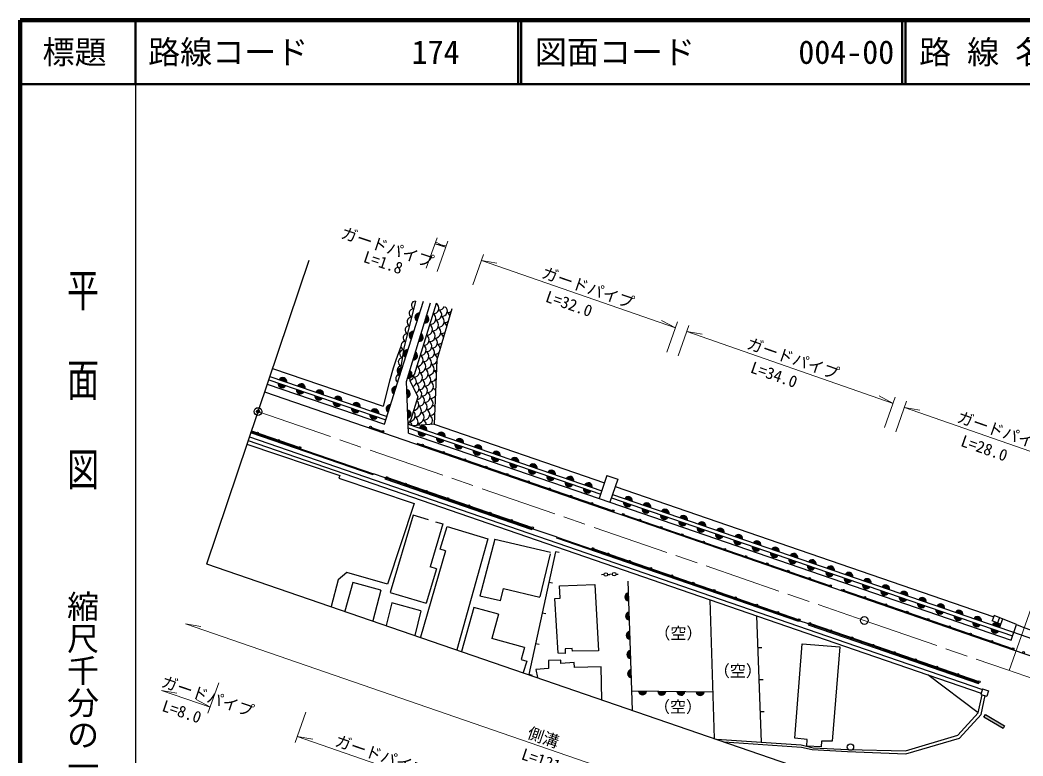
# Model space of a CAD drawing. Units: millimetres at full size, sheet at 1:1000; details may follow other scales. Extents: x 40000 to 680000, y 20000 to 380000.
# Drawn here: x 40000 to 196584, y 265174 to 380000 of the extents above; entities that cross this region are included whole.
import ezdxf
from ezdxf.enums import TextEntityAlignment as Align

# ---------------------------------------------------------------- set-up
doc = ezdxf.new("R2010")
doc.units = ezdxf.units.MM
doc.header["$LTSCALE"] = 1000
doc.header["$PDMODE"] = 32
doc.header["$PDSIZE"] = 500
doc.linetypes.add('CHAIN', pattern=[18.5, 12, -1.5, 3.5, -1.5])
for name, color, linetype, lineweight in [('M-BGD', 7, 'Continuous', 25), ('M-BMK', 2, 'CHAIN', 13), ('M-BMK-OTRS', 5, 'Continuous', 25), ('M-BMK-SRVR', 3, 'Continuous', 25), ('M-STR-HTXT', 7, 'Continuous', 13), ('M-STR-STRC', 7, 'Continuous', 25), ('M-TTL', 2, 'Continuous', 140), ('M-TTL-BAND', 7, 'Continuous', 25), ('M-TTL-LINE', 7, 'Continuous', 50)]:
    doc.layers.add(name, color=color, linetype=linetype, lineweight=lineweight)
for name, color, linetype in [('M-BMK-HTXT', 7, 'Continuous'), ('M-OTRS', 6, 'Continuous'), ('M-TTL-TXT', 7, 'Continuous')]:
    doc.layers.add(name, color=color, linetype=linetype)
doc.styles.add('@ＭＳ ゴシック', font='')
doc.styles.add('ＭＳ ゴシック', font='')
doc.styles.get('@ＭＳ ゴシック').set_extended_font_data('@MS Gothic')
doc.styles.get('ＭＳ ゴシック').set_extended_font_data('MS Gothic')

msp = doc.modelspace()

# ---------------------------------------------------------------- hatches: boundary and pattern name
at = {"layer": 'M-BGD'}
for points in [[(101994, 333073), (102373, 334266, 0.84072)], [(103492, 333923), (103124, 332726, 0.84072)], [(101086, 330214), (101465, 331407, 0.84072)], [(102610, 331055), (102242, 329859, 0.84072)], [(100178, 327355), (100557, 328548, 0.84072)], [(101728, 328188), (101361, 326991, 0.84072)], [(99270, 324496), (99649, 325689, 0.84072)], [(80460, 323903), (81645, 323499, 0.84072)], [(100847, 325320), (100479, 324124, 0.84072)], [(80279, 323373), (81464, 322969, -0.84072)], [(83331, 322924), (84515, 322520, 0.84072)], [(98382, 321630), (98752, 322826, 0.84072)], [(83150, 322394), (84334, 321990, -0.84072)], [(86020, 321414), (87205, 321010, -0.84072)], [(86201, 321944), (87386, 321540, 0.84072)], [(89072, 320965), (90256, 320561, 0.84072)], [(100369, 322329), (100418, 321078, 0.84072)], [(88891, 320435), (90075, 320031, -0.84072)], [(91761, 319455), (92946, 319051, -0.84072)], [(91942, 319985), (93127, 319581, 0.84072)], [(97496, 318764), (97866, 319960, 0.84072)], [(94632, 318476), (95816, 318071, -0.84072)], [(94813, 319006), (95997, 318601, 0.84072)], [(100493, 319152), (100542, 317901, 0.84072)], [(102333, 316345), (103516, 315938, 0.84072)], [(102151, 315815), (103334, 315408, -0.84072)], [(105019, 314829), (106203, 314422, -0.84072)], [(105201, 315359), (106385, 314952, 0.84072)], [(107887, 313843), (109071, 313437, -0.84072)], [(108069, 314373), (109253, 313966, 0.84072)], [(110938, 313387), (112121, 312980, 0.84072)], [(110756, 312857), (111939, 312451, -0.84072)], [(113624, 311872), (114807, 311465, -0.84072)], [(113806, 312401), (114990, 311994, 0.84072)], [(116674, 311415), (117858, 311008, 0.84072)], [(116492, 310886), (117676, 310479, -0.84072)], [(119542, 310429), (120726, 310023, 0.84072)], [(119360, 309900), (120544, 309493, -0.84072)], [(122229, 308914), (123412, 308507, -0.84072)], [(122411, 309444), (123594, 309037, 0.84072)], [(125279, 308458), (126463, 308051, 0.84072)], [(125097, 307928), (126281, 307521, -0.84072)], [(127965, 306942), (129149, 306535, -0.84072)], [(128147, 307472), (129331, 307065, 0.84072)], [(134416, 305317), (135600, 304910, 0.84072)], [(134234, 304787), (135418, 304381, -0.84072)], [(137103, 303802), (138286, 303395, -0.84072)], [(137285, 304331), (138468, 303924, 0.84072)], [(139971, 302816), (141155, 302409, -0.84072)], [(140153, 303345), (141337, 302938, 0.84072)], [(143021, 302359), (144205, 301953, 0.84072)], [(142839, 301830), (144023, 301423, -0.84072)], [(145708, 300844), (146891, 300437, -0.84072)], [(145890, 301374), (147073, 300967, 0.84072)], [(148758, 300388), (149942, 299981, 0.84072)], [(148576, 299858), (149760, 299451, -0.84072)], [(151626, 299402), (152810, 298995, 0.84072)], [(151444, 298872), (152628, 298465, -0.84072)], [(154313, 297886), (155496, 297479, -0.84072)], [(154495, 298416), (155678, 298009, 0.84072)], [(157363, 297430), (158547, 297023, 0.84072)], [(157181, 296900), (158365, 296494, -0.84072)], [(160231, 296444), (161415, 296037, 0.84072)], [(160049, 295915), (161233, 295508, -0.84072)], [(162917, 294929), (164101, 294522, -0.84072)], [(163099, 295458), (164283, 295051, 0.84072)], [(165968, 294472), (167151, 294066, 0.84072)], [(165786, 293943), (166969, 293536, -0.84072)], [(168654, 292957), (169838, 292550, -0.84072)], [(168836, 293486), (170020, 293080, 0.84072)], [(171704, 292501), (172888, 292094, 0.84072)], [(171522, 291971), (172706, 291564, -0.84072)], [(174573, 291515), (175756, 291108, 0.84072)], [(134983, 289377), (134938, 290628, 0.84072)], [(174391, 290985), (175574, 290578, -0.84072)], [(177259, 289999), (178443, 289592, -0.84072)], [(177441, 290529), (178625, 290122, 0.84072)], [(180309, 289543), (181493, 289136, 0.84072)], [(180127, 289013), (181311, 288607, -0.84072)], [(183178, 288557), (184361, 288150, 0.84072)], [(135089, 286379), (135045, 287630, 0.84072)], [(182995, 288028), (184179, 287621, -0.84072)], [(185864, 287042), (187047, 286635, -0.84072)], [(186046, 287571), (187230, 287164, 0.84072)], [(188914, 286585), (190098, 286179, 0.84072)], [(188732, 286056), (189916, 285649, -0.84072)], [(191600, 285070), (192784, 284663, -0.84072)], [(191782, 285599), (192966, 285193, 0.84072)], [(135196, 283381), (135151, 284632, 0.84072)], [(135302, 280383), (135258, 281634, 0.84072)], [(135409, 277385), (135364, 278635, 0.84072)], [(137818, 275235), (136567, 275251, 0.84072)], [(140818, 275198), (139567, 275214, 0.84072)], [(143818, 275161), (142566, 275177, 0.84072)], [(146818, 275124), (145566, 275139, 0.84072)]]:
    msp.add_hatch(color=256, dxfattribs=at).paths.add_polyline_path(points)
at = {"layer": 'M-STR-STRC'}
msp.add_hatch(color=256, dxfattribs=at).paths.add_polyline_path([(190734, 271624), (190502, 271238), (193473, 269460), (193705, 269846)])

# ---------------------------------------------------------------- linework, layer by layer
at = {"layer": 'M-BGD'}
for p, q in [((79003, 324401), (97308, 318154)), ((79419, 325632), (96687, 319740)), ((78590, 323179), (96927, 316921)), ((78824, 323870), (97127, 317624)), ((94710, 316463), (96629, 315801)), ((100579, 316947), (130833, 306549)), ((100603, 316347), (130655, 306018)), ((104638, 316927), (131245, 307782)), ((76125, 315881), (83681, 313277)), ((100633, 315565), (130418, 305327)), ((101969, 313962), (132606, 303407)), ((97015, 308546), (95192, 309174)), ((120015, 300760), (97260, 308600)), ((131639, 308959), (130423, 305325)), ((131639, 308959), (133314, 308383)), ((133314, 308383), (132099, 304750)), ((132930, 307202), (192033, 286888)), ((132330, 305442), (194971, 283911)), ((130418, 305327), (132093, 304752)), ((132093, 304752), (194734, 283221)), ((101364, 302740), (97791, 290654)), ((103747, 302036), (101364, 302740)), ((134163, 302871), (166561, 291710)), ((106010, 301406), (104015, 294659)), ((104878, 301721), (106010, 301406)), ((105604, 297414), (106664, 300952)), ((106664, 300952), (113044, 299041)), ((123853, 299301), (119978, 300636)), ((113044, 299041), (108173, 281743)), ((114121, 298988), (111776, 290110)), ((114121, 298988), (122807, 296945)), ((129424, 297519), (161628, 286425)), ((106447, 297162), (102541, 283681)), ((106447, 297162), (105604, 297414)), ((123599, 297028), (119430, 277870)), ((122745, 296710), (121161, 289998)), ((124185, 296901), (123599, 297028)), ((69131, 295175), (186319, 254859)), ((105015, 294364), (104015, 294659)), ((105015, 294364), (103426, 288988)), ((131179, 293469), (130804, 293455)), ((131729, 293490), (132103, 293504)), ((132478, 293518), (132103, 293504)), ((133028, 293539), (133402, 293553)), ((91948, 292257), (90718, 287748)), ((96314, 291064), (91948, 292256)), ((123143, 292113), (122557, 292240)), ((134873, 292460), (135589, 272311)), ((96315, 291065), (95099, 286241)), ((97791, 290654), (103426, 288988)), ((114989, 289401), (111776, 290110)), ((98048, 289089), (97153, 285534)), ((102596, 287793), (98048, 289089)), ((110847, 288345), (108935, 281481)), ((114694, 287274), (110847, 288345)), ((148445, 267888), (147725, 289547)), ((102596, 287793), (101638, 283991)), ((114694, 287274), (113648, 283518)), ((122101, 287325), (121515, 287452)), ((155787, 267306), (155023, 287033)), ((192116, 287092), (191778, 286269)), ((195575, 285670), (192116, 287092)), ((192940, 286754), (192381, 285394)), ((193394, 286567), (192926, 285206)), ((163088, 285784), (161659, 286277)), ((193104, 285724), (191778, 286269)), ((194734, 283221), (195575, 285670)), ((118743, 282099), (113648, 283518)), ((121059, 282537), (120473, 282664)), ((155816, 282060), (155216, 282037)), ((120017, 277749), (119431, 277876)), ((189611, 271893), (181749, 277818)), ((156010, 277064), (155410, 277041)), ((190287, 275629), (190010, 274773)), ((190287, 275629), (191210, 275330)), ((148207, 275107), (135484, 275264)), ((190010, 274773), (190932, 274474)), ((191210, 275330), (190932, 274474)), ((156203, 272068), (155604, 272044))]:
    msp.add_line(p, q, dxfattribs=at)
for points in [[(96927, 316921), (99178, 324207), (102972, 336153)], [(101767, 336131), (99912, 328792), (99207, 324297)], [(100633, 315565), (100320, 323605), (104090, 335869)], [(104954, 335775), (101530, 324629), (100800, 324076), (100844, 323766), (102083, 321224), (100999, 317658), (100579, 316947)], [(107432, 334919), (105061, 327000), (104638, 316927)], [(99473, 329081), (98652, 326924), (98233, 325668), (97691, 323648), (96687, 319740)], [(104638, 316927), (101284, 316705), (100579, 316947)], [(75813, 314955), (170445, 282355), (190251, 275517)], [(76035, 315616), (76083, 315757), (95192, 309174), (95144, 309033), (76035, 315615)], [(75431, 313826), (89906, 308937), (89755, 308500), (101552, 304571), (97387, 291987), (91043, 293812), (89665, 292627), (88600, 288477)], [(75621, 314387), (170249, 281788), (190066, 274946)], [(132508, 305973), (196302, 284046), (204508, 281183), (207972, 280039), (210834, 279136), (212431, 278685), (214931, 277992), (217462, 277209), (219992, 276547), (222191, 275945), (224601, 275463), (228277, 274710), (231922, 273988), (234241, 273446), (238565, 272547), (241298, 272325), (293326, 272161), (323907, 272161)], [(114989, 289401), (115504, 291304), (121154, 289971)], [(168131, 291169), (172916, 289521), (195035, 281885)], [(189746, 276724), (170736, 283287), (163331, 285838)], [(195578, 285669), (196711, 285227), (204910, 282367), (208356, 281229), (211192, 280334), (212768, 279888), (215283, 279192), (217805, 278412), (220315, 277754), (222479, 277162), (224849, 276688), (228523, 275936), (232185, 275210), (234511, 274667), (238743, 273786), (239455, 273729)], [(118743, 282099), (118264, 280228), (119109, 279947), (118559, 278170)], [(130823, 273951), (130734, 279069), (126592, 278973), (126528, 279775), (124440, 279614), (124440, 280096), (122482, 280064), (122482, 278812), (120523, 278684), (120774, 277408)], [(148729, 267791), (161971, 266881), (163849, 266443), (169228, 266179), (178242, 265994), (186395, 268411), (189611, 271893), (190213, 274707)], [(149956, 267369), (162029, 266525), (163699, 266167), (169204, 265863), (178309, 265493), (186669, 267971), (190072, 271654), (190702, 274603)]]:
    msp.add_lwpolyline(points, dxfattribs=at)
for points in [[(119978, 300636), (97015, 308546), (96966, 308405), (119929, 300494)], [(161659, 286277), (161610, 286135), (123804, 299159), (123853, 299301)], [(123485, 289730), (124339, 289810), (124200, 291735), (129741, 291934), (130317, 281573), (126245, 281533), (126226, 281950), (125094, 281871), (125133, 281176), (124021, 281216)], [(189655, 276460), (189704, 276602), (170694, 283164), (163088, 285784), (163039, 285643), (170645, 283022)], [(165098, 266581), (162848, 266691), (162879, 267721), (160957, 267955), (162137, 282673), (167977, 282192), (166809, 267463), (165121, 267463)]]:
    msp.add_lwpolyline(points, close=True, dxfattribs=at)
for centre, radius in [((94710, 316463), 150), ((77063, 315557), 150), ((96629, 315801), 150), ((80372, 314417), 150), ((83681, 313277), 150), ((102824, 313667), 150), ((106133, 312527), 150), ((109442, 311387), 150), ((112751, 310247), 150), ((97260, 308600), 150), ((116060, 309107), 150), ((100161, 307600), 150), ((119370, 307967), 150), ((122679, 306827), 150), ((103470, 306460), 150), ((106779, 305320), 150), ((125988, 305687), 150), ((110088, 304180), 150), ((129297, 304547), 150), ((113397, 303040), 150), ((132606, 303407), 150), ((134163, 302871), 150), ((116706, 301900), 150), ((120015, 300760), 150), ((136779, 301970), 150), ((140088, 300830), 150), ((143397, 299690), 150), ((129424, 297519), 150), ((146706, 298550), 150), ((150015, 297410), 150), ((131846, 296685), 150), ((153324, 296270), 150), ((135155, 295545), 150), ((138464, 294405), 150), ((156634, 295130), 150), ((131454, 293479), 275), ((132753, 293529), 275), ((141773, 293265), 150), ((159943, 293990), 150), ((163252, 292850), 150), ((145082, 292125), 150), ((166561, 291710), 150), ((148391, 290985), 150), ((151701, 289845), 150), ((168567, 291019), 150), ((171876, 289879), 150), ((155010, 288705), 150), ((175185, 288737), 150), ((158319, 287565), 150), ((161628, 286425), 150), ((178493, 287595), 150), ((181802, 286453), 150), ((163331, 285838), 150), ((185110, 285311), 150), ((166587, 284717), 150), ((169896, 283577), 150), ((188419, 284169), 150), ((173204, 282435), 150), ((191727, 283027), 150), ((195035, 281885), 150), ((176513, 281293), 150), ((179821, 280151), 150), ((196681, 281326), 150), ((183130, 279009), 150), ((186438, 277867), 150), ((189746, 276724), 150), ((169648, 266558), 500)]:
    msp.add_circle(centre, radius, dxfattribs=at)
for centre, radius, start, end in [((101718, 335503), 630, 85.50497, 246.12262), ((104574, 335030), 836, 262.87251, 62.97972), ((105478, 335597), 819, 262.61729, 340.1772), ((105881, 334612), 836, 263.61182, 51.75809), ((101118, 332911), 706, 88.87795, 242.74964), ((101440, 334236), 691, 88.09028, 243.53731), ((102288, 333637), 635, 82.27293, 242.49066), ((103203, 333356), 635, 262.8023, 63.02004), ((104009, 333408), 917, 265.99027, 59.86196), ((104992, 334040), 837, 264.00958, 62.92229), ((105313, 332991), 922, 267.80616, 58.96693), ((106787, 335176), 817, 262.49429, 311.16663), ((106299, 333621), 837, 14.95756, 62.93748), ((100747, 331643), 643, 85.76019, 245.8674), ((103505, 331709), 899, 265.2026, 60.64963), ((104427, 332421), 920, 267.04756, 58.71294), ((104802, 331294), 909, 267.22903, 58.51615), ((106299, 333621), 837, 264.01993, 311.71501), ((105732, 332002), 922, 14.16224, 58.61639), ((100435, 330427), 630, 85.50497, 246.12262), ((101380, 330778), 635, 82.27293, 242.49066), ((102322, 330489), 635, 262.8023, 63.02004), ((103061, 330082), 819, 262.61729, 63.23494), ((103923, 330724), 901, 264.64534, 59.60023), ((105732, 332002), 922, 267.14912, 312.51033), ((105229, 330304), 902, 12.61193, 59.54311), ((100152, 329166), 685, 87.69417, 245.91858), ((102576, 328525), 836, 262.87251, 62.97972), ((103481, 329091), 818, 262.56399, 64.03989), ((103883, 328106), 836, 263.61182, 62.95926), ((104368, 329665), 820, 262.67321, 61.5421), ((105229, 330304), 902, 264.69249, 314.06064), ((104789, 328671), 817, 8.36362, 64.09087), ((99753, 326619), 700, 96.38665, 246.18793), ((99891, 327909), 632, 91.68558, 250.04225), ((100472, 327918), 635, 82.27293, 242.49066), ((101440, 327621), 635, 262.8023, 63.02004), ((102011, 326902), 917, 265.99027, 59.86196), ((102994, 327534), 837, 264.00958, 62.92229), ((103309, 326483), 926, 267.99008, 58.75942), ((104789, 328671), 817, 262.49429, 318.30896), ((104302, 327116), 836, 7.87112, 62.95926), ((99490, 325346), 632, 91.68558, 250.04225), ((101507, 325204), 899, 265.2026, 60.64963), ((101094, 326341), 925, 336.73463, 349.1176), ((102423, 325913), 925, 267.28709, 58.4999), ((103730, 325493), 925, 267.31147, 58.82026), ((104302, 327116), 836, 263.61182, 333.5408), ((81017, 323598), 635, 351.04845, 151.26618), ((99351, 324057), 700, 96.38665, 235.39681), ((99564, 325059), 635, 82.27293, 242.49066), ((100559, 324754), 635, 262.8023, 63.02004), ((100599, 324642), 897, 285.76309, 357.45952), ((101063, 323577), 819, 288.0241, 63.23494), ((101928, 324214), 897, 264.43232, 59.78039), ((102808, 324784), 905, 267.03319, 58.74997), ((103234, 323794), 898, 264.4778, 59.73976), ((104720, 326125), 837, 264.01993, 288.92043), ((104153, 324506), 922, 27.00372, 58.61639), ((80907, 323275), 635, 171.04845, 331.26618), ((83888, 322619), 635, 351.04845, 151.26618), ((98671, 322196), 635, 82.7185, 242.93623), ((101483, 322586), 818, 292.0016, 64.03989), ((102370, 323159), 820, 262.67853, 61.51751), ((102791, 322166), 817, 262.49785, 64.08724), ((103650, 322808), 902, 264.69249, 59.54311), ((104153, 324506), 922, 267.14912, 328.17953), ((83777, 322295), 635, 171.04845, 331.26618), ((86648, 321316), 635, 171.04845, 331.26618), ((86758, 321639), 635, 351.04845, 151.26618), ((89629, 320659), 635, 351.04845, 151.26618), ((100285, 321699), 635, 282.12299, 82.34072), ((101885, 321601), 836, 274.05353, 62.95926), ((102304, 320611), 836, 263.97561, 62.95926), ((103209, 321175), 817, 262.49429, 64.09087), ((104134, 321800), 834, 260.88556, 325.7202), ((104134, 321800), 834, 29.46305, 63.10425), ((89518, 320336), 635, 171.04845, 331.26618), ((92389, 319356), 635, 171.04845, 331.26618), ((92499, 319680), 635, 351.04845, 151.26618), ((97785, 319329), 635, 82.7185, 242.93623), ((101311, 319978), 926, 277.01901, 49.15634), ((101731, 318990), 927, 267.38371, 58.41477), ((102722, 319620), 837, 264.01993, 62.93748), ((103578, 320175), 906, 264.0267, 62.12279), ((104044, 319169), 837, 32.32678, 62.93748), ((95259, 318377), 635, 171.04845, 331.26618), ((95370, 318700), 635, 351.04845, 151.26618), ((100409, 318522), 635, 282.12299, 82.34072), ((100809, 318279), 905, 271.36697, 49.53205), ((101236, 317289), 898, 323.09131, 59.73976), ((102155, 318001), 922, 267.14912, 58.61639), ((103062, 318479), 900, 264.59435, 62.027), ((103476, 317550), 922, 314.54846, 58.61639), ((104044, 319169), 837, 264.01993, 322.85647), ((100371, 316654), 820, 5.90112, 57.36691), ((101652, 316303), 902, 31.96609, 59.54311), ((102889, 316038), 635, 350.92253, 151.14027), ((102620, 316848), 817, 359.96623, 64.09087), ((102778, 315715), 635, 170.92253, 331.14027), ((105646, 314729), 635, 170.92253, 331.14027), ((105757, 315052), 635, 350.92253, 151.14027), ((108515, 313743), 635, 170.92253, 331.14027), ((108626, 314066), 635, 350.92253, 151.14027), ((111494, 313080), 635, 350.92253, 151.14027), ((111383, 312757), 635, 170.92253, 331.14027), ((114251, 311771), 635, 170.92253, 331.14027), ((114362, 312095), 635, 350.92253, 151.14027), ((117231, 311109), 635, 350.92253, 151.14027), ((117119, 310785), 635, 170.92253, 331.14027), ((120099, 310123), 635, 350.92253, 151.14027), ((119988, 309800), 635, 170.92253, 331.14027), ((122856, 308814), 635, 170.92253, 331.14027), ((122967, 309137), 635, 350.92253, 151.14027), ((125835, 308151), 635, 350.92253, 151.14027), ((125724, 307828), 635, 170.92253, 331.14027), ((128593, 306842), 635, 170.92253, 331.14027), ((128704, 307165), 635, 350.92253, 151.14027), ((134973, 305010), 635, 350.92253, 151.14027), ((134862, 304687), 635, 170.92253, 331.14027), ((137730, 303701), 635, 170.92253, 331.14027), ((137841, 304025), 635, 350.92253, 151.14027), ((140598, 302715), 635, 170.92253, 331.14027), ((140709, 303039), 635, 350.92253, 151.14027), ((143578, 302053), 635, 350.92253, 151.14027), ((143467, 301730), 635, 170.92253, 331.14027), ((146335, 300744), 635, 170.92253, 331.14027), ((146446, 301067), 635, 350.92253, 151.14027), ((149314, 300081), 635, 350.92253, 151.14027), ((149203, 299758), 635, 170.92253, 331.14027), ((152183, 299095), 635, 350.92253, 151.14027), ((152072, 298772), 635, 170.92253, 331.14027), ((154940, 297786), 635, 170.92253, 331.14027), ((155051, 298109), 635, 350.92253, 151.14027), ((157919, 297123), 635, 350.92253, 151.14027), ((157808, 296800), 635, 170.92253, 331.14027), ((160788, 296138), 635, 350.92253, 151.14027), ((160676, 295814), 635, 170.92253, 331.14027), ((163545, 294828), 635, 170.92253, 331.14027), ((163656, 295152), 635, 350.92253, 151.14027), ((166524, 294166), 635, 350.92253, 151.14027), ((166413, 293843), 635, 170.92253, 331.14027), ((169281, 292857), 635, 170.92253, 331.14027), ((169392, 293180), 635, 350.92253, 151.14027), ((172261, 292194), 635, 350.92253, 151.14027), ((172150, 291871), 635, 170.92253, 331.14027), ((175129, 291208), 635, 350.92253, 151.14027), ((135069, 290006), 635, 101.92738, 262.14511), ((175018, 290885), 635, 170.92253, 331.14027), ((177886, 289899), 635, 170.92253, 331.14027), ((177997, 290222), 635, 350.92253, 151.14027), ((180866, 289236), 635, 350.92253, 151.14027), ((180755, 288913), 635, 170.92253, 331.14027), ((183734, 288250), 635, 350.92253, 151.14027), ((135176, 287008), 635, 101.92738, 262.14511), ((183623, 287927), 635, 170.92253, 331.14027), ((186491, 286941), 635, 170.92253, 331.14027), ((186602, 287265), 635, 350.92253, 151.14027), ((189470, 286279), 635, 350.92253, 151.14027), ((189359, 285956), 635, 170.92253, 331.14027), ((192228, 284970), 635, 170.92253, 331.14027), ((192339, 285293), 635, 350.92253, 151.14027), ((135283, 284010), 635, 101.92738, 262.14511), ((135389, 281012), 635, 101.92738, 262.14511), ((135496, 278014), 635, 101.92738, 262.14511), ((137194, 275352), 635, 189.18205, 349.39978), ((140194, 275315), 635, 189.18205, 349.39978), ((143193, 275278), 635, 189.18205, 349.39978), ((146193, 275241), 635, 189.18205, 349.39978)]:
    msp.add_arc(centre, radius, start, end, dxfattribs=at)
at = {"layer": 'M-BMK'}
msp.add_lwpolyline([(77150, 318916), (171808, 286307), (194018, 278639), (208919, 273586), (215594, 271549), (223340, 269308), (233073, 267118), (240156, 265692), (247927, 264663), (253838, 264052), (263673, 263696), (268750, 263583), (293689, 264418), (322999, 265880), (356161, 267584), (368733, 268418), (378625, 269195), (388877, 270472), (400889, 271979), (410838, 273629), (427555, 276846), (445846, 281079)], dxfattribs=at)
at = {"layer": 'M-BMK-OTRS'}
msp.add_line((85113, 342492), (69105, 295098), dxfattribs=at)
at = {"layer": 'M-BMK-SRVR'}
for centre in [(77150, 318916), (171808, 286307)]:
    msp.add_circle(centre, 600, dxfattribs=at)
at = {"layer": 'M-OTRS'}
msp.add_point((77150, 318916), dxfattribs=at)
msp.add_point((77150, 318916), dxfattribs=at)
at = {"layer": 'M-STR-HTXT'}
for p, q in [((105100, 346044), (103422, 341306)), ((104766, 345101), (106443, 344542)), ((104766, 345101), (106529, 344786)), ((106443, 344542), (104867, 345385)), ((106777, 345485), (105099, 340747)), ((112366, 343422), (110688, 338685)), ((112033, 342480), (142311, 331973)), ((112045, 342476), (114461, 342043)), ((142311, 331973), (140146, 333131)), ((142645, 332916), (140966, 328178)), ((144443, 332358), (142765, 327620)), ((144110, 331415), (146526, 330983)), ((144110, 331415), (176321, 320193)), ((176321, 320193), (174156, 321351)), ((176655, 321136), (174977, 316398)), ((178413, 320509), (176734, 315771)), ((178079, 319566), (180495, 319134)), ((178079, 319566), (204608, 310281)), ((194410, 278506), (202190, 300582)), ((180341, 246315), (65811, 285790)), ((65811, 285790), (68231, 285376)), ((71020, 276602), (69342, 271864)), ((69676, 272806), (62060, 275386)), ((62060, 275386), (64480, 274972)), ((69654, 272823), (67478, 273961)), ((84623, 271995), (82945, 267257)), ((83278, 268199), (106030, 260347)), ((83278, 268199), (85698, 267785))]:
    msp.add_line(p, q, dxfattribs=at)
at = {"layer": 'M-STR-STRC'}
msp.add_lwpolyline([(78190, 321995), (132557, 303266), (134114, 302729), (172867, 289379), (195070, 281714), (205098, 278313)], dxfattribs=at)
msp.add_lwpolyline([(193473, 269460), (190502, 271238), (190734, 271624), (193705, 269846)], close=True, dxfattribs=at)
at = {"layer": 'M-TTL'}
for p, q in [((40000, 380000), (40000, 20000)), ((680000, 380000), (40000, 380000))]:
    msp.add_line(p, q, dxfattribs=at)
at = {"layer": 'M-TTL-BAND'}
msp.add_line((58000, 370000), (58000, 20000), dxfattribs=at)
at = {"layer": 'M-TTL-LINE'}
for p, q in [((58000, 380000), (58000, 370000)), ((117750, 380000), (117750, 370000)), ((118250, 380000), (118250, 370000)), ((177750, 380000), (177750, 370000)), ((178250, 380000), (178250, 370000)), ((40000, 370000), (680000, 370000))]:
    msp.add_line(p, q, dxfattribs=at)

# ---------------------------------------------------------------- texts
at = {"layer": 'M-BMK-HTXT', "style": 'ＭＳ ゴシック'}
for p in [(139039, 282859), (148319, 276984), (138972, 271375)]:
    msp.add_text('（空）', height=1833, dxfattribs=at).set_placement(p, align=Align.BOTTOM_LEFT)
at = {"layer": 'M-STR-HTXT', "style": 'ＭＳ ゴシック'}
msp.add_text('ガードパイプ', height=1833, rotation=341.575, dxfattribs=at).set_placement((104018, 340780), align=Align.BOTTOM_RIGHT)
for s, rotation, p in [('L=1.8', 341.575, (93283, 341766)), ('ガードパイプ', 340.863, (121118, 339327)), ('L=32.0', 340.863, (121706, 335573)), ('ガードパイプ', 340.793, (153126, 328274)), ('L=34.0', 340.793, (153715, 324520)), ('ガードパイプ', 340.709, (185958, 316808)), ('L=28.0', 340.709, (186546, 313054)), ('ガードパイプ', 341.29, (61726, 275499)), ('L=8.0', 341.29, (61841, 271703)), ('側溝', 340.983, (118863, 267505)), ('ガードパイプ', 340.959, (88826, 266285)), ('L=121.0', 340.983, (117943, 264169))]:
    msp.add_text(s, height=1833, rotation=rotation, dxfattribs=at).set_placement(p, align=Align.BOTTOM_LEFT)
at = {"layer": 'M-TTL-BAND', "style": '@ＭＳ ゴシック', "width": 1.4}
msp.add_text('平  面  図', height=3666, rotation=270, dxfattribs=at).set_placement((49777, 306475), align=Align.MIDDLE_RIGHT)
at = {"layer": 'M-TTL-BAND', "style": '@ＭＳ ゴシック'}
msp.add_text('縮尺千分の一', height=3666, rotation=270, dxfattribs=at).set_placement((49777, 261030), align=Align.MIDDLE_RIGHT)
at = {"layer": 'M-TTL-TXT', "style": 'ＭＳ ゴシック'}
for s, p in [('路線コード', (60000, 375000)), ('路 線 名', (180380, 375000)), ('174', (101142, 375000)), ('図面コード', (120380, 375000)), ('004-00', (161521, 375000))]:
    msp.add_text(s, height=3666, dxfattribs=at).set_placement(p, align=Align.MIDDLE_LEFT)
msp.add_text('標題', height=3666, dxfattribs=at).set_placement((48500, 375000), align=Align.MIDDLE_CENTER)

doc.saveas('drawing.dxf')
